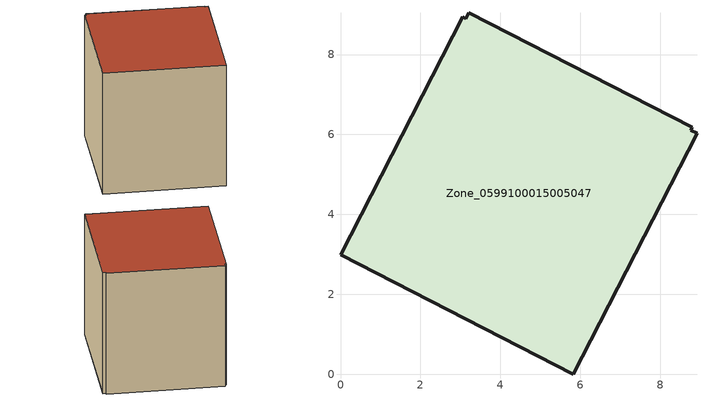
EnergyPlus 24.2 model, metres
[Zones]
Zone_0599100015005047
 floor ground (C_G): 8.8,6.18 8.77,6.11 8.92,6.04 5.83,0 0,2.98 3.06,8.94 3.14,8.9 3.21,9.04 z0.93
 wall outside (C_F): 8.8,6.18 3.21,9.04 3.14,8.9 3.06,8.94 0,2.98 5.83,0 8.92,6.04 8.77,6.11 8.8,6.18 z0.93:8.03
 roof outside (C_R): 8.77,6.11 8.8,6.18 3.21,9.04 3.14,8.9 3.06,8.94 0,2.98 5.83,0 8.92,6.04 z8.03
[BUILDING]
Pand.0599100015005047: North Axis=0; Terrain=City; Loads Convergence Tolerance Value=0.04; Temperature Convergence Tolerance Value=0.4; Solar Distribution=FullExterior; Maximum Number of Warmup Days=25; Minimum Number of Warmup Days=1
[Site:Location]
Rotterdam.The.Hague.AP_ZH_NLD Design_Conditions: Latitude=51.96; Longitude=4.45; Time Zone=1; Elevation=-4.5
[SITE:GROUNDTEMPERATURE:BUILDINGSURFACE]
18, 18, 18, 18, 18, 18, 18, 18, 18, 18, 18, 18
[MATERIAL] Thermal Absorptance=0.9; Solar Absorptance=0.7; Visible Absorptance=0.7
Name | Roughness | Thickness | Conductivity | Density | Specific Heat
G.TC.1946-1964 | MediumSmooth | 0.15 | 1 | 540 | 1210
F.TC.1946-1964 | Rough | 0.3 | 0.857143 | 1920 | 840
R.TC.1946-1964 | MediumRough | 0.2 | 0.235294 | 1500 | 1000
[CONSTRUCTION]
C_G: G.TC.1946-1964
C_F: F.TC.1946-1964
C_R: R.TC.1946-1964
[ZONE]
Zone_0599100015005047: Type=1; Multiplier=1; Ceiling Height=Autocalculate; Volume=Autocalculate; Floor Area=autocalculate; Part of Total Floor Area=Yes
[ZONEINFILTRATION:DESIGNFLOWRATE]
Infil_Zone_0599100015005047: Zone or ZoneList or Space or SpaceList=Zone_0599100015005047; Schedule=AlwaysOn; Design Flow Rate Calculation Method=Flow/Area; Flow Rate per Floor Area=0.003; Constant Term Coefficient=1; Temperature Term Coefficient=0; Velocity Term Coefficient=0; Velocity Squared Term Coefficient=0
[HVACTEMPLATE:ZONE:IDEALLOADSAIRSYSTEM]
Zone_0599100015005047: Maximum Heating Supply Air Temperature=50; Minimum Cooling Supply Air Temperature=13; Maximum Heating Supply Air Humidity Ratio=0.0156; Minimum Cooling Supply Air Humidity Ratio=0.0077; Heating Limit=NoLimit; Cooling Limit=NoLimit; Dehumidification Control Type=ConstantSensibleHeatRatio; Cooling Sensible Heat Ratio=0.7; Dehumidification Setpoint=60; Humidification Control Type=None; Humidification Setpoint=30; Outdoor Air Method=None; Outdoor Air Flow Rate per Person=0.00944; Outdoor Air Flow Rate per Zone Floor Area=0; Outdoor Air Flow Rate per Zone=0; Demand Controlled Ventilation Type=None; Outdoor Air Economizer Type=NoEconomizer; Heat Recovery Type=None; Sensible Heat Recovery Effectiveness=0.7; Latent Heat Recovery Effectiveness=0.65
[ZONECONTROL:THERMOSTAT]
ThermostatControl_Zone_0599100015005047: Zone or ZoneList=Zone_0599100015005047; Control Type Schedule=DualSetpointControlType; Control 1=Thermostat_Zone_0599100015005047; Temperature Difference Between Cutout And Setpoint=0
[THERMOSTATSETPOINT:DUALSETPOINT]
Thermostat_Zone_0599100015005047: Heating Setpoint Temperature Schedule=HeatingSetpoint_Zone_0599100015005047; Cooling Setpoint Temperature Schedule=CoolingSetpoint_Zone_0599100015005047
[SCHEDULE:COMPACT]
HeatingSetpoint_Zone_0599100015005047: Through: 12/31, For: AllDays, Until: 24:00, 21
CoolingSetpoint_Zone_0599100015005047: Through: 12/31, For: AllDays, Until: 24:00, 24
DualSetpointControlType: Through: 12/31, For: AllDays, Until: 24:00, 4
AlwaysOn: Through: 12/31, For: AllDays, Until: 24:00, 1
